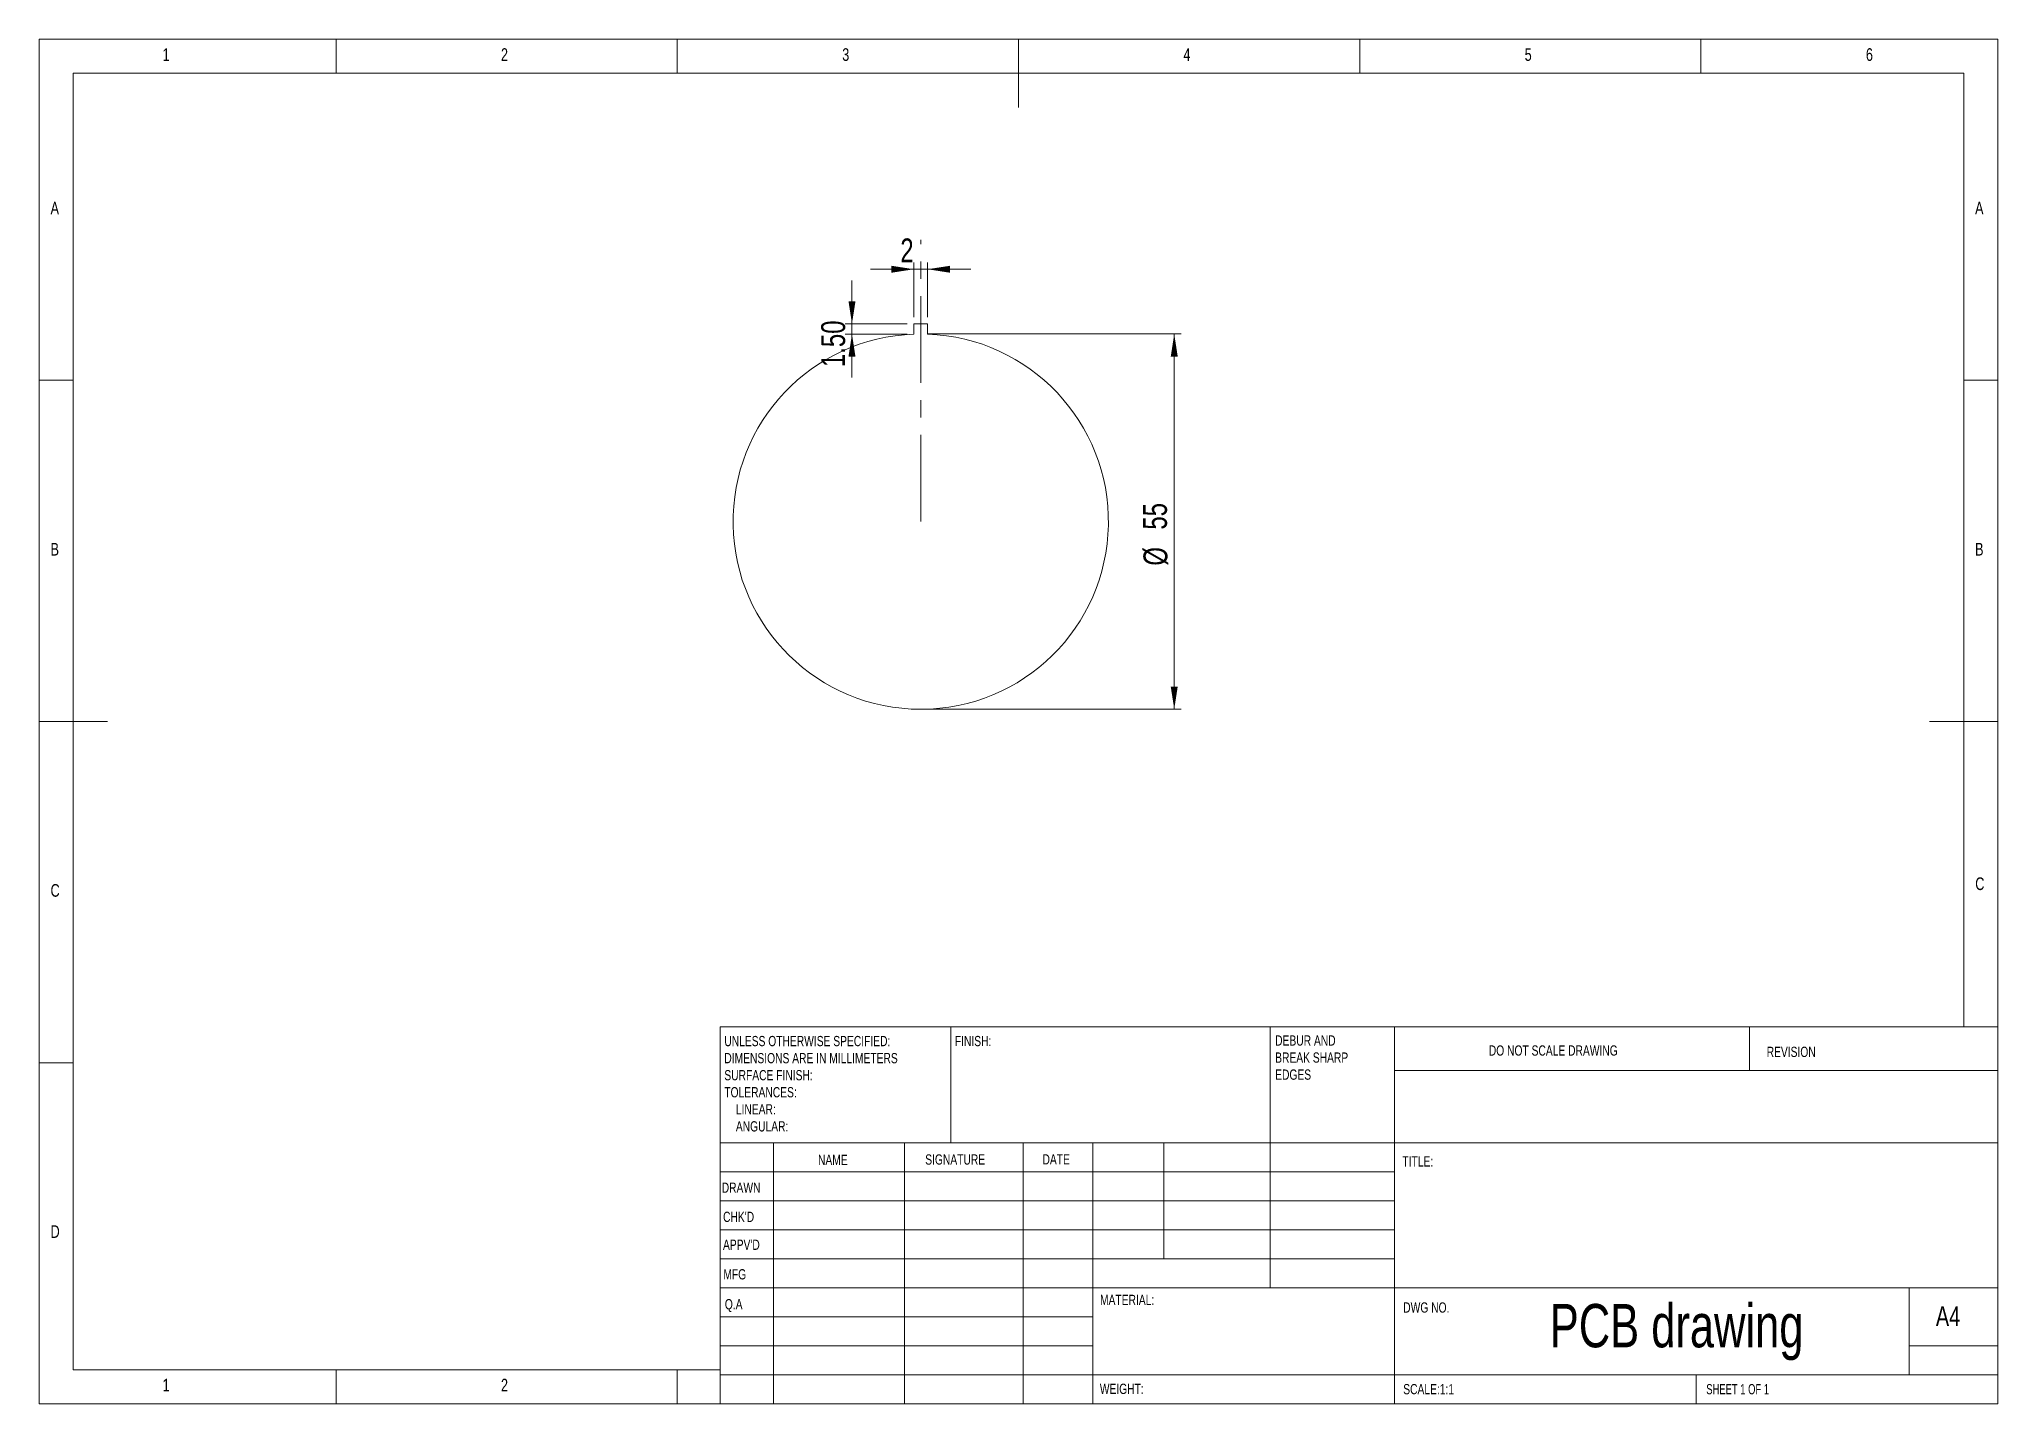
# Model space of a CAD drawing. Header units: millimetres. Extents: x 5 to 292, y 5 to 205.
import ezdxf

# ---------------------------------------------------------------- set-up
doc = ezdxf.new("R2010")
doc.units = ezdxf.units.MM
doc.linetypes.add('CENTERX2', pattern=[20.32, 12.7, -2.54, 2.54, -2.54])
doc.styles.add('SLDTEXTSTYLE0', font='TXT', dxfattribs={"width": 0.75})
doc.styles.add('SLDTEXTSTYLE1', font='TXT', dxfattribs={"width": 0.6875})
doc.dimstyles.new('SLDDIMSTYLE0', dxfattribs={"dimtxt": 3.5, "dimasz": 3.302, "dimexe": 0, "dimexo": 0.0625, "dimgap": 0.875, "dimtad": 1, "dimrnd": 1e-09, "dimzin": 12, "dimdsep": 46, "dimtxsty": 'SLDTEXTSTYLE0', "dimsah": 1, "dimcen": 0.09, "dimadec": 0, "dimazin": 3, "dimtfac": 1, "dimtofl": 0, "dimtmove": 0, "dimatfit": 3, "dimfxl": 0, "dimfrac": 2, "dimtolj": 1, "dimtzin": 12, "dimarcsym": 0})
doc.dimstyles.new('SLDDIMSTYLE1', dxfattribs={"dimtxt": 3.5, "dimasz": 3.302, "dimexe": 0, "dimexo": 0.0625, "dimgap": 0.875, "dimtad": 1, "dimrnd": 1e-09, "dimzin": 12, "dimdsep": 46, "dimtxsty": 'SLDTEXTSTYLE0', "dimsah": 1, "dimcen": 0.09, "dimadec": 0, "dimazin": 3, "dimtfac": 1, "dimtmove": 0, "dimatfit": 0, "dimfxl": 0, "dimfrac": 2, "dimtolj": 1, "dimtzin": 12, "dimarcsym": 0})
doc.dimstyles.new('SLDDIMSTYLE2', dxfattribs={"dimtxt": 3.5, "dimasz": 3.302, "dimexe": 0, "dimexo": 0.0625, "dimgap": 0.875, "dimtad": 1, "dimrnd": 1e-09, "dimzin": 4, "dimdsep": 46, "dimtxsty": 'SLDTEXTSTYLE0', "dimsah": 1, "dimcen": 0.09, "dimadec": 0, "dimazin": 1, "dimtfac": 1, "dimtmove": 0, "dimatfit": 0, "dimfxl": 0, "dimfrac": 2, "dimtolj": 1, "dimtzin": 12, "dimarcsym": 0})

# ---------------------------------------------------------------- blocks, each defined once
blk = doc.blocks.new('_D')
at = {"color": 7, "linetype": 'Continuous', "lineweight": 0}
for p, q in [((135.18, 161.8), (172.32, 161.8)), ((171.32, 106.8), (171.32, 161.8)), ((135.18, 106.8), (172.32, 106.8))]:
    blk.add_line(p, q, dxfattribs=at)
for points in [[(171.32, 161.8), (170.81, 158.49), (171.83, 158.49)], [(171.32, 106.8), (171.83, 110.1), (170.81, 110.1)]]:
    blk.add_solid(points, dxfattribs=at)
at = {"color": 7, "linetype": 'Continuous', "lineweight": 0, "char_height": 3.5, "attachment_point": 1, "rotation": 90, "style": 'SLDTEXTSTYLE0'}
for s, insert in [('55', (166.75, 133.12, 0.1)), ('%%c', (166.81, 127.84, 0.1))]:
    blk.add_mtext(s, dxfattribs=dict(at, insert=insert))
blk = doc.blocks.new('_D_1')
at = {"color": 7, "linetype": 'Continuous', "lineweight": 0}
for p, q in [((133.18, 164.28), (133.18, 172.28)), ((135.18, 164.28), (135.18, 172.28)), ((133.18, 171.28), (126.83, 171.28)), ((133.18, 171.28), (135.18, 171.28)), ((135.18, 171.28), (141.53, 171.28))]:
    blk.add_line(p, q, dxfattribs=at)
for points in [[(133.18, 171.28), (129.87, 171.79), (129.87, 170.77)], [(135.18, 171.28), (138.48, 170.77), (138.48, 171.79)]]:
    blk.add_solid(points, dxfattribs=at)
at = {"color": 7, "linetype": 'Continuous', "lineweight": 0, "insert": (131.18, 175.79, 0.1), "char_height": 3.5, "attachment_point": 1, "style": 'SLDTEXTSTYLE0'}
blk.add_mtext('2', dxfattribs=at)
blk = doc.blocks.new('_D_2')
at = {"color": 7, "linetype": 'Continuous', "lineweight": 0}
for p, q in [((124.1, 163.28), (124.1, 169.63)), ((132.18, 163.28), (123.1, 163.28)), ((132.18, 161.78), (123.1, 161.78)), ((124.1, 163.28), (124.1, 161.78)), ((124.1, 161.78), (124.1, 155.43))]:
    blk.add_line(p, q, dxfattribs=at)
for points in [[(124.1, 163.28), (124.61, 166.58), (123.59, 166.58)], [(124.1, 161.78), (123.59, 158.48), (124.61, 158.48)]]:
    blk.add_solid(points, dxfattribs=at)
at = {"color": 7, "linetype": 'Continuous', "lineweight": 0, "insert": (119.59, 156.94, 0.1), "char_height": 3.5, "attachment_point": 1, "rotation": 90, "style": 'SLDTEXTSTYLE0'}
blk.add_mtext('1.50', dxfattribs=at)
blk = doc.blocks.new('SW_NOTE_0')
at = {"color": 0, "linetype": 'Continuous', "lineweight": 0, "char_height": 1.5, "attachment_point": 1, "style": 'SLDTEXTSTYLE0'}
for s, insert in [('UNLESS OTHERWISE SPECIFIED:', (0, 1.93)), ('DIMENSIONS ARE IN MILLIMETERS', (0, -0.57)), ('TOLERANCES:', (0, -5.57)), ('SURFACE FINISH:', (0, -3.07)), ('LINEAR:', (1.69, -8.07)), ('ANGULAR:', (1.69, -10.57))]:
    blk.add_mtext(s, dxfattribs=dict(at, insert=insert))
blk = doc.blocks.new('SW_NOTE_1')
at = {"color": 0, "linetype": 'Continuous', "lineweight": 0, "char_height": 1.5, "attachment_point": 1, "style": 'SLDTEXTSTYLE0'}
for s, insert in [('DEBUR AND', (0, 1.93)), ('BREAK SHARP', (0, -0.57)), ('EDGES', (0, -3.07))]:
    blk.add_mtext(s, dxfattribs=dict(at, insert=insert))

msp = doc.modelspace()

# ---------------------------------------------------------------- linework, layer by layer
at = {"color": 7, "linetype": 'Continuous', "lineweight": 0}
for p, q in [((292, 205), (5, 205)), ((5, 205), (5, 5)), ((48.5, 200), (48.5, 205)), ((98.5, 205), (98.5, 200)), ((148.5, 205), (148.5, 195)), ((198.5, 205), (198.5, 200)), ((248.5, 200), (248.5, 205)), ((292, 77.25), (292, 205)), ((287, 200), (10, 200)), ((10, 200), (10, 10)), ((287, 60.25), (287, 200)), ((133.175, 163.277), (133.175, 161.777)), ((135.175, 163.277), (133.175, 163.277)), ((135.175, 161.777), (135.175, 163.277)), ((10, 155), (5, 155)), ((287, 155), (292, 155)), ((5, 105), (15, 105)), ((292, 105), (282, 105)), ((292, 5), (292, 77.25)), ((104.8, 60.25), (292, 60.25)), ((104.8, 60.25), (104.8, 5)), ((138.6, 43.25), (138.6, 60.25)), ((185.4, 60.25), (185.4, 22)), ((203.6, 60.25), (203.6, 5)), ((255.6, 53.875), (255.6, 60.25)), ((10, 55), (5, 55)), ((292, 53.875), (203.6, 53.875)), ((292, 43.25), (104.8, 43.25)), ((112.6, 43.25), (112.6, 5)), ((131.791, 43.25), (131.791, 5)), ((149.199, 43.25), (149.199, 5)), ((159.4, 5), (159.4, 43.25)), ((169.8, 26.25), (169.8, 43.25)), ((203.6, 39), (104.8, 39)), ((203.6, 34.75), (104.8, 34.75)), ((203.6, 30.5), (104.8, 30.5)), ((203.6, 26.25), (104.8, 26.25)), ((159.4, 22), (104.8, 22)), ((159.4, 22), (292, 22)), ((279, 9.25), (279, 22)), ((159.4, 17.75), (104.8, 17.75)), ((159.4, 13.5), (104.8, 13.5)), ((292, 13.5), (279, 13.5)), ((10, 10), (104.8, 10)), ((48.5, 5), (48.5, 10)), ((98.5, 10), (98.5, 5)), ((104.8, 9.25), (292, 9.25)), ((247.8, 5), (247.8, 9.25)), ((5, 5), (292, 5))]:
    msp.add_line(p, q, dxfattribs=at)
at = {"color": 7, "linetype": 'CENTERX2', "lineweight": 0}
msp.add_line((134.175, 134.295), (134.175, 175.599), dxfattribs=at)
at = {"color": 7, "linetype": 'Continuous', "lineweight": 0}
msp.add_arc((134.175, 134.295), 27.5, 92.08394, 87.91606, dxfattribs=at)

# ---------------------------------------------------------------- block references
for name, p in [('SW_NOTE_0', (105.394, 56.987)), ('SW_NOTE_1', (186.109, 57.069))]:
    msp.add_blockref(name, p, dxfattribs=at)

# ---------------------------------------------------------------- texts
for s, insert, char_height, attachment_point, style in [('1', (23.083, 203.668), 1.852, 1, 'SLDTEXTSTYLE0'), ('2', (72.667, 203.668), 1.852, 1, 'SLDTEXTSTYLE0'), ('3', (122.667, 203.668), 1.852, 1, 'SLDTEXTSTYLE0'), ('4', (172.667, 203.668), 1.852, 1, 'SLDTEXTSTYLE0'), ('5', (222.667, 203.668), 1.852, 1, 'SLDTEXTSTYLE0'), ('6', (272.667, 203.668), 1.852, 1, 'SLDTEXTSTYLE0'), ('A', (6.667, 181.168), 1.852, 1, 'SLDTEXTSTYLE0'), ('A', (288.667, 181.168), 1.852, 1, 'SLDTEXTSTYLE0'), ('B', (6.667, 131.168), 1.852, 1, 'SLDTEXTSTYLE0'), ('B', (288.667, 131.168), 1.852, 1, 'SLDTEXTSTYLE0'), ('C', (6.667, 81.168), 1.852, 1, 'SLDTEXTSTYLE0'), ('C', (288.693, 82.15), 1.852, 1, 'SLDTEXTSTYLE0'), ('FINISH:', (139.171, 58.919), 1.5, 1, 'SLDTEXTSTYLE0'), ('DO NOT SCALE DRAWING', (217.415, 57.533), 1.5, 1, 'SLDTEXTSTYLE0'), ('REVISION', (258.128, 57.335), 1.5, 1, 'SLDTEXTSTYLE0'), ('NAME', (119.122, 41.501), 1.5, 1, 'SLDTEXTSTYLE0'), ('SIGNATURE', (134.834, 41.562), 1.5, 1, 'SLDTEXTSTYLE0'), ('DATE', (152.015, 41.576), 1.5, 1, 'SLDTEXTSTYLE0'), ('TITLE:', (204.756, 41.278), 1.5, 1, 'SLDTEXTSTYLE0'), ('DRAWN', (105.012, 37.43), 1.5, 1, 'SLDTEXTSTYLE0'), ("CHK'D", (105.21, 33.154), 1.5, 1, 'SLDTEXTSTYLE0'), ('D', (6.667, 31.168), 1.852, 1, 'SLDTEXTSTYLE0'), ("APPV'D", (105.202, 29.064), 1.5, 1, 'SLDTEXTSTYLE0'), ('MFG', (105.255, 24.734), 1.5, 1, 'SLDTEXTSTYLE0'), ('Q.A', (105.469, 20.35), 1.5, 1, 'SLDTEXTSTYLE0'), ('MATERIAL:', (160.446, 20.986), 1.5, 1, 'SLDTEXTSTYLE0'), ('DWG NO.', (204.874, 19.869), 1.5, 1, 'SLDTEXTSTYLE0'), ('PCB drawing', (244.936, 19.632), 6.35, 2, 'SLDTEXTSTYLE0'), ('A4', (282.921, 19.3), 2.9104, 1, 'SLDTEXTSTYLE0'), ('1', (23.083, 8.668), 1.852, 1, 'SLDTEXTSTYLE0'), ('2', (72.667, 8.668), 1.852, 1, 'SLDTEXTSTYLE0'), ('WEIGHT:', (160.418, 7.949), 1.4986, 1, 'SLDTEXTSTYLE0'), ('SCALE:1:1', (204.874, 7.9), 1.5, 1, 'SLDTEXTSTYLE0'), ('SHEET 1 OF 1', (249.278, 7.9), 1.5, 1, 'SLDTEXTSTYLE1')]:
    msp.add_mtext(s, dxfattribs=dict(at, insert=insert, char_height=char_height, attachment_point=attachment_point, style=style))

# ---------------------------------------------------------------- dimensions: what is measured, and where the dimension line sits
for base, p2, angle, dimstyle, picture, middle in [((135.175, 171.282), (135.175, 163.277), 0, 'SLDDIMSTYLE1', '_D_1', (133.891, 171.282)), ((124.1, 161.777), (133.175, 161.777), 90, 'SLDDIMSTYLE2', '_D_2', (124.1, 162.885))]:
    dim = msp.add_linear_dim(base=base, p1=(133.175, 163.277), p2=p2, angle=angle, dimstyle=dimstyle, dxfattribs=at)
    dim.commit()
    dim.dimension.update_dxf_attribs({"geometry": picture, "text_midpoint": middle, "dimtype": 160})
dim = msp.add_linear_dim(base=(168.515, 161.795), p1=(134.175, 106.795), p2=(134.175, 161.795), angle=90, text='%%c<>', dimstyle='SLDDIMSTYLE0', dxfattribs=at)
dim.commit()
dim.dimension.update_dxf_attribs({"geometry": '_D', "text_midpoint": (168.515, 134.485), "dimtype": 160})

doc.saveas('drawing.dxf')
